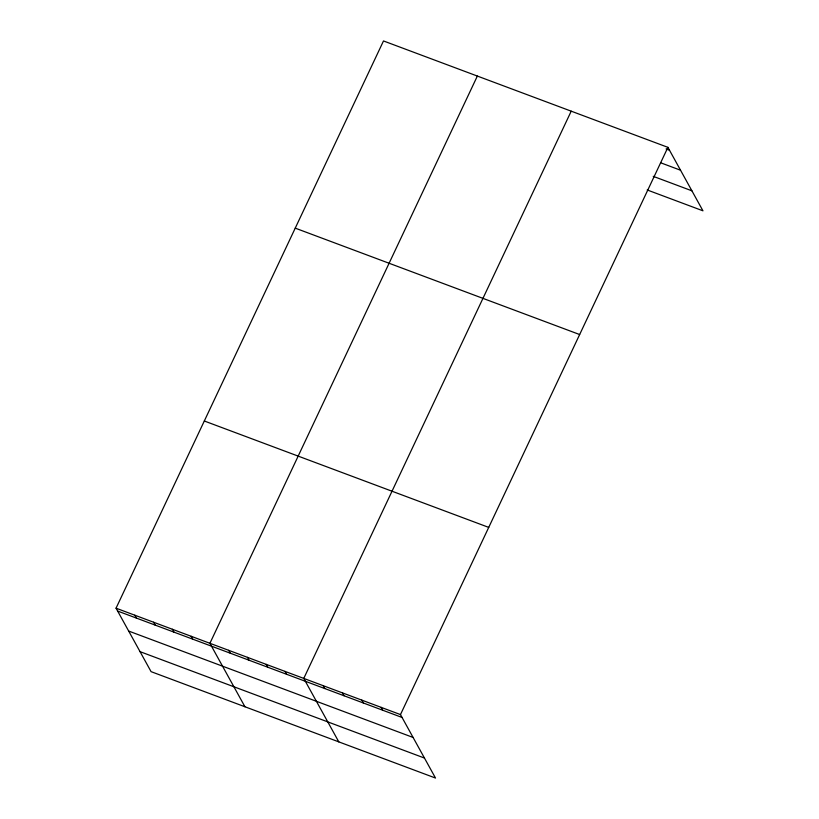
<?xml version="1.0" encoding="UTF-8"?>
<svg xmlns="http://www.w3.org/2000/svg" width="819" height="819" viewBox="0 0 819 819"><rect width="100%" height="100%" fill="white"/><g stroke="black" fill="none" stroke-linecap="round" stroke-linejoin="round"><path stroke-width="1.23" d="M116.052 608.189L400.471 714.588L435.503 778.05L151.085 671.652L116.052 608.189L383.497 40.95L667.915 147.348L702.948 210.811L647.194 189.957M477.354 76.065L209.91 643.304L244.942 706.766M571.212 111.169L303.767 678.408L338.8 741.871M400.471 714.588L667.915 147.348M666.082 148.945L669.502 150.225M661.199 162.981L680.538 170.219M653.224 176.341L691.912 190.817M295.239 228.143L579.657 334.541M204.31 420.997L488.728 527.395M117.639 611.066L402.057 717.464M128.675 631.06L413.093 737.458M140.049 651.658L424.467 758.056M381.132 707.35L382.719 710.227M361.793 700.122L363.38 702.989M342.455 692.884L344.041 695.761M323.116 685.646L324.693 688.523M285.002 671.385L286.589 674.262M266.226 664.373L267.813 667.239M247.461 657.35L249.037 660.216M228.685 650.327L230.272 653.193M191.144 636.281L192.731 639.158M172.369 629.258L173.956 632.135M153.593 622.235L155.18 625.112M134.828 615.212L136.415 618.089"/></g></svg>
